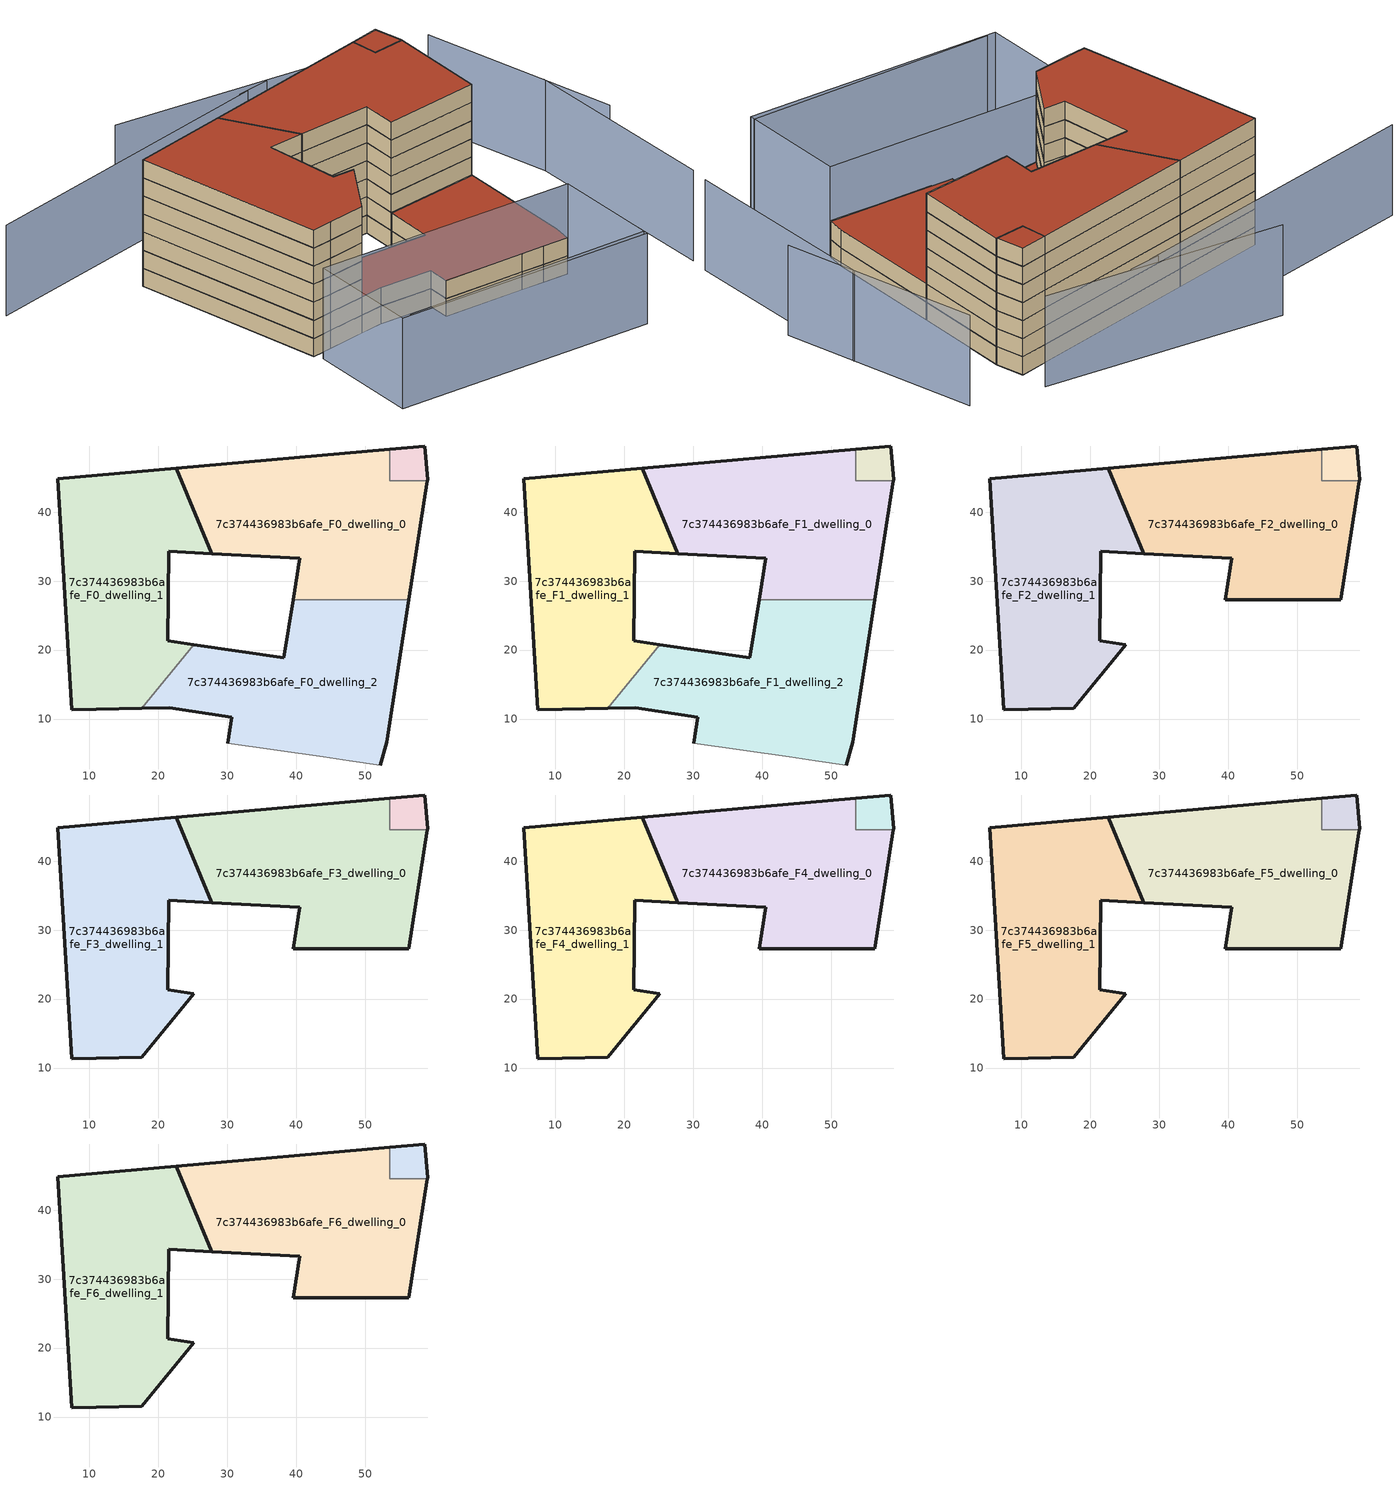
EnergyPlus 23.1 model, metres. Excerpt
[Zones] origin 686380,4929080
7c374436983b6afe_F0_dwelling_0
 floor ground (EU_floor_Construction): 56.36,27.32 59.04,44.55 53.58,44.55 53.58,49.16 22.61,46.4 27.75,34 40.54,33.33 39.56,27.32 z0
 wall outside (EU_wall_Construction): 59.04,44.55 56.36,27.32 / 39.56,27.32 40.54,33.33 27.75,34 22.61,46.4 53.58,49.16 z0:3
 wall to 7c374436983b6afe_F0_circulation (EU_wall_Construction): 53.58,49.16 53.58,44.55 59.04,44.55 z0:3
 wall to 7c374436983b6afe_F0_dwelling_2 (EU_wall_Construction): 56.36,27.32 39.56,27.32 z0:3
7c374436983b6afe_F0_dwelling_1
 floor ground (EU_floor_Construction): 25.14,20.78 21.41,21.32 21.54,34.33 27.75,34 22.61,46.4 5.45,44.88 7.44,11.37 10.98,11.44 17.59,11.58 z0
 wall outside (EU_wall_Construction): 17.59,11.58 10.98,11.44 7.44,11.37 5.45,44.88 22.61,46.4 27.75,34 21.54,34.33 21.41,21.32 25.14,20.78 z0:3
 wall to 7c374436983b6afe_F0_dwelling_2 (EU_wall_Construction): 25.14,20.78 17.59,11.58 z0:3
7c374436983b6afe_F0_dwelling_2
 floor ground (EU_floor_Construction): 52.19,3.33 53.14,6.61 56.36,27.32 39.56,27.32 38.19,18.89 25.14,20.78 17.59,11.58 21.62,11.66 30.65,10.25 30.06,6.5 43.93,4.51 47.74,3.97 z0
 wall outside (EU_wall_Construction): 25.14,20.78 38.19,18.89 39.56,27.32 / 56.36,27.32 53.14,6.61 52.19,3.33 / 30.06,6.5 30.65,10.25 21.62,11.66 17.59,11.58 z0:3
 wall adiabatic (EU_wall_Construction): 52.19,3.33 47.74,3.97 43.93,4.51 30.06,6.5 z0:3
7c374436983b6afe_F0_circulation
 floor ground (EU_floor_Construction): 59.04,44.55 59.07,44.71 58.64,49.61 53.58,49.16 53.58,44.55 z0
 wall outside (EU_wall_Construction): 53.58,49.16 58.64,49.61 59.07,44.71 59.04,44.55 z0:3
7c374436983b6afe_F1_dwelling_0
 floor to 7c374436983b6afe_F0_dwelling_0 (EU_floor_Construction): 56.36,27.32 59.04,44.55 53.58,44.55 53.58,49.16 22.61,46.4 27.75,34 40.54,33.33 39.56,27.32 z3
 wall outside (EU_wall_Construction): 59.04,44.55 56.36,27.32 / 39.56,27.32 40.54,33.33 27.75,34 22.61,46.4 53.58,49.16 z3:6
 wall to 7c374436983b6afe_F1_circulation (EU_wall_Construction): 53.58,49.16 53.58,44.55 59.04,44.55 z3:6
 wall to 7c374436983b6afe_F1_dwelling_2 (EU_wall_Construction): 56.36,27.32 39.56,27.32 z3:6
7c374436983b6afe_F1_dwelling_1
 floor to 7c374436983b6afe_F0_dwelling_1 (EU_floor_Construction): 25.14,20.78 21.41,21.32 21.54,34.33 27.75,34 22.61,46.4 5.45,44.88 7.44,11.37 10.98,11.44 17.59,11.58 z3
 wall outside (EU_wall_Construction): 17.59,11.58 10.98,11.44 7.44,11.37 5.45,44.88 22.61,46.4 27.75,34 21.54,34.33 21.41,21.32 25.14,20.78 z3:6
 wall to 7c374436983b6afe_F1_dwelling_2 (EU_wall_Construction): 25.14,20.78 17.59,11.58 z3:6
7c374436983b6afe_F1_dwelling_2
 floor to 7c374436983b6afe_F0_dwelling_2 (EU_floor_Construction): 52.19,3.33 53.14,6.61 56.36,27.32 39.56,27.32 38.19,18.89 25.14,20.78 17.59,11.58 21.62,11.66 30.65,10.25 30.06,6.5 43.93,4.51 47.74,3.97 z3
 wall outside (EU_wall_Construction): 25.14,20.78 38.19,18.89 39.56,27.32 / 56.36,27.32 53.14,6.61 52.19,3.33 / 30.06,6.5 30.65,10.25 21.62,11.66 17.59,11.58 z3:6
 wall adiabatic (EU_wall_Construction): 52.19,3.33 47.74,3.97 43.93,4.51 30.06,6.5 z3:6
 roof outside (EU_roof_Construction): 56.36,27.32 53.14,6.61 52.19,3.33 47.74,3.97 43.93,4.51 30.06,6.5 30.65,10.25 21.62,11.66 17.59,11.58 25.14,20.78 38.19,18.89 39.56,27.32 z6
7c374436983b6afe_F1_circulation
 floor to 7c374436983b6afe_F0_circulation (EU_floor_Construction): 59.04,44.55 59.07,44.71 58.64,49.61 53.58,49.16 53.58,44.55 z3
 wall outside (EU_wall_Construction): 53.58,49.16 58.64,49.61 59.07,44.71 59.04,44.55 z3:6
7c374436983b6afe_F2_dwelling_0
 floor to 7c374436983b6afe_F1_dwelling_0 (EU_floor_Construction): 56.36,27.32 59.04,44.55 53.58,44.55 53.58,49.16 22.61,46.4 27.75,34 40.54,33.33 39.56,27.32 z6
 wall outside (EU_wall_Construction): 59.04,44.55 56.36,27.32 39.56,27.32 40.54,33.33 27.75,34 22.61,46.4 53.58,49.16 z6:9
 wall to 7c374436983b6afe_F2_circulation (EU_wall_Construction): 53.58,49.16 53.58,44.55 59.04,44.55 z6:9
7c374436983b6afe_F2_dwelling_1
 floor to 7c374436983b6afe_F1_dwelling_1 (EU_floor_Construction): 25.14,20.78 21.41,21.32 21.54,34.33 27.75,34 22.61,46.4 5.45,44.88 7.44,11.37 10.98,11.44 17.59,11.58 z6
 wall outside (EU_wall_Construction): 7.44,11.37 5.45,44.88 22.61,46.4 27.75,34 21.54,34.33 21.41,21.32 25.14,20.78 17.59,11.58 10.98,11.44 7.44,11.37 z6:9
7c374436983b6afe_F2_circulation
 floor to 7c374436983b6afe_F1_circulation (EU_floor_Construction): 59.04,44.55 59.07,44.71 58.64,49.61 53.58,49.16 53.58,44.55 z6
 wall outside (EU_wall_Construction): 53.58,49.16 58.64,49.61 59.07,44.71 59.04,44.55 z6:9
7c374436983b6afe_F3_dwelling_0
 floor to 7c374436983b6afe_F2_dwelling_0 (EU_floor_Construction): 56.36,27.32 59.04,44.55 53.58,44.55 53.58,49.16 22.61,46.4 27.75,34 40.54,33.33 39.56,27.32 z9
 wall outside (EU_wall_Construction): 59.04,44.55 56.36,27.32 39.56,27.32 40.54,33.33 27.75,34 22.61,46.4 53.58,49.16 z9:12
 wall to 7c374436983b6afe_F3_circulation (EU_wall_Construction): 53.58,49.16 53.58,44.55 59.04,44.55 z9:12
7c374436983b6afe_F3_dwelling_1
 floor to 7c374436983b6afe_F2_dwelling_1 (EU_floor_Construction): 25.14,20.78 21.41,21.32 21.54,34.33 27.75,34 22.61,46.4 5.45,44.88 7.44,11.37 10.98,11.44 17.59,11.58 z9
 wall outside (EU_wall_Construction): 7.44,11.37 5.45,44.88 22.61,46.4 27.75,34 21.54,34.33 21.41,21.32 25.14,20.78 17.59,11.58 10.98,11.44 7.44,11.37 z9:12
7c374436983b6afe_F3_circulation
 floor to 7c374436983b6afe_F2_circulation (EU_floor_Construction): 59.04,44.55 59.07,44.71 58.64,49.61 53.58,49.16 53.58,44.55 z9
 wall outside (EU_wall_Construction): 53.58,49.16 58.64,49.61 59.07,44.71 59.04,44.55 z9:12
7c374436983b6afe_F4_dwelling_0
 floor to 7c374436983b6afe_F3_dwelling_0 (EU_floor_Construction): 56.36,27.32 59.04,44.55 53.58,44.55 53.58,49.16 22.61,46.4 27.75,34 40.54,33.33 39.56,27.32 z12
 wall outside (EU_wall_Construction): 59.04,44.55 56.36,27.32 39.56,27.32 40.54,33.33 27.75,34 22.61,46.4 53.58,49.16 z12:15
 wall to 7c374436983b6afe_F4_circulation (EU_wall_Construction): 53.58,49.16 53.58,44.55 59.04,44.55 z12:15
7c374436983b6afe_F4_dwelling_1
 floor to 7c374436983b6afe_F3_dwelling_1 (EU_floor_Construction): 25.14,20.78 21.41,21.32 21.54,34.33 27.75,34 22.61,46.4 5.45,44.88 7.44,11.37 10.98,11.44 17.59,11.58 z12
 wall outside (EU_wall_Construction): 7.44,11.37 5.45,44.88 22.61,46.4 27.75,34 21.54,34.33 21.41,21.32 25.14,20.78 17.59,11.58 10.98,11.44 7.44,11.37 z12:15
7c374436983b6afe_F4_circulation
 floor to 7c374436983b6afe_F3_circulation (EU_floor_Construction): 59.04,44.55 59.07,44.71 58.64,49.61 53.58,49.16 53.58,44.55 z12
 wall outside (EU_wall_Construction): 53.58,49.16 58.64,49.61 59.07,44.71 59.04,44.55 z12:15
7c374436983b6afe_F5_dwelling_0
 floor to 7c374436983b6afe_F4_dwelling_0 (EU_floor_Construction): 56.36,27.32 59.04,44.55 53.58,44.55 53.58,49.16 22.61,46.4 27.75,34 40.54,33.33 39.56,27.32 z15
 wall outside (EU_wall_Construction): 59.04,44.55 56.36,27.32 39.56,27.32 40.54,33.33 27.75,34 22.61,46.4 53.58,49.16 z15:18
 wall to 7c374436983b6afe_F5_circulation (EU_wall_Construction): 53.58,49.16 53.58,44.55 59.04,44.55 z15:18
7c374436983b6afe_F5_dwelling_1
 floor to 7c374436983b6afe_F4_dwelling_1 (EU_floor_Construction): 25.14,20.78 21.41,21.32 21.54,34.33 27.75,34 22.61,46.4 5.45,44.88 7.44,11.37 10.98,11.44 17.59,11.58 z15
 wall outside (EU_wall_Construction): 7.44,11.37 5.45,44.88 22.61,46.4 27.75,34 21.54,34.33 21.41,21.32 25.14,20.78 17.59,11.58 10.98,11.44 7.44,11.37 z15:18
7c374436983b6afe_F5_circulation
 floor to 7c374436983b6afe_F4_circulation (EU_floor_Construction): 59.04,44.55 59.07,44.71 58.64,49.61 53.58,49.16 53.58,44.55 z15
 wall outside (EU_wall_Construction): 53.58,49.16 58.64,49.61 59.07,44.71 59.04,44.55 z15:18
7c374436983b6afe_F6_dwelling_0
 floor to 7c374436983b6afe_F5_dwelling_0 (EU_floor_Construction): 56.36,27.32 59.04,44.55 53.58,44.55 53.58,49.16 22.61,46.4 27.75,34 40.54,33.33 39.56,27.32 z18
 wall outside (EU_wall_Construction): 59.04,44.55 56.36,27.32 39.56,27.32 40.54,33.33 27.75,34 22.61,46.4 53.58,49.16 z18:21
 wall to 7c374436983b6afe_F6_circulation (EU_wall_Construction): 53.58,49.16 53.58,44.55 59.04,44.55 z18:21
 roof outside (EU_roof_Construction): 59.04,44.55 56.36,27.32 39.56,27.32 40.54,33.33 27.75,34 22.61,46.4 53.58,49.16 53.58,44.55 z21
7c374436983b6afe_F6_dwelling_1
 floor to 7c374436983b6afe_F5_dwelling_1 (EU_floor_Construction): 25.14,20.78 21.41,21.32 21.54,34.33 27.75,34 22.61,46.4 5.45,44.88 7.44,11.37 10.98,11.44 17.59,11.58 z18
 wall outside (EU_wall_Construction): 7.44,11.37 5.45,44.88 22.61,46.4 27.75,34 21.54,34.33 21.41,21.32 25.14,20.78 17.59,11.58 10.98,11.44 7.44,11.37 z18:21
 roof outside (EU_roof_Construction): 22.61,46.4 27.75,34 21.54,34.33 21.41,21.32 25.14,20.78 17.59,11.58 10.98,11.44 7.44,11.37 5.45,44.88 z21
7c374436983b6afe_F6_circulation
 floor to 7c374436983b6afe_F5_circulation (EU_floor_Construction): 59.04,44.55 59.07,44.71 58.64,49.61 53.58,49.16 53.58,44.55 z18
 wall outside (EU_wall_Construction): 53.58,49.16 58.64,49.61 59.07,44.71 59.04,44.55 z18:21
 roof outside (EU_roof_Construction): 58.64,49.61 59.07,44.71 59.04,44.55 53.58,44.55 53.58,49.16 z21
shading: 6.63,-9.41 49.4,-15.18 / 68.08,-6.78 73.03,28.97 / 74.06,16.39 71,50.94 / 44.05,57.52 38.22,57.32 / 58.87,54.5 18.37,63.34 / 39.84,57.26 -15.3,52.5 / 52.19,3.33 49.28,-16.05 / 49.28,-16.05 5.03,-9.41 / 5.03,-9.41 7.94,9.97 / 7.94,9.97 52.19,3.33 z0:15
[Building]
EU S2 Campaign: North Axis=0; Terrain=City; Solar Distribution=FullExterior
[Site:Location]
Bologna: Latitude=44.5; Longitude=11.25; Time Zone=1; Elevation=37
[SizingPeriod:WeatherFileDays]
AnnualSizingPeriod: Begin Month=1; Begin Day of Month=1; End Month=12; End Day of Month=31; Day of Week for Start Day=Monday; Use Weather File Daylight Saving Period=No; Use Weather File Rain and Snow Indicators=No
[MATERIAL]
EU_InternalMass_Material: Roughness=MediumRough; Thickness=0.1; Conductivity=1; Density=1800; Specific Heat=900; Thermal Absorptance=0.9; Solar Absorptance=0.7; Visible Absorptance=0.7
[MATERIAL:NOMASS] Roughness=MediumRough; Thermal Absorptance=0.9; Solar Absorptance=0.7; Visible Absorptance=0.7
Name | Thermal Resistance
EU_wall_NoMass | 0.905828
EU_roof_NoMass | 0.37593
EU_floor_NoMass | 0.67114
[CONSTRUCTION]
EU_wall_Construction: EU_wall_NoMass
EU_roof_Construction: EU_roof_NoMass
EU_floor_Construction: EU_floor_NoMass
EU_InternalMass_Construction: EU_InternalMass_Material
[ZONE] Type=1; Multiplier=1; Ceiling Height=autocalculate; Floor Area=autocalculate; Part of Total Floor Area=Yes
Name | Volume
7c374436983b6afe_F0_dwelling_0; 7c374436983b6afe_F1_dwelling_0; 7c374436983b6afe_F2_dwelling_0; 7c374436983b6afe_F3_dwelling_0; 7c374436983b6afe_F4_dwelling_0; 7c374436983b6afe_F5_dwelling_0; 7c374436983b6afe_F6_dwelling_0 | 1680.59
7c374436983b6afe_F0_dwelling_1; 7c374436983b6afe_F1_dwelling_1; 7c374436983b6afe_F2_dwelling_1; 7c374436983b6afe_F3_dwelling_1; 7c374436983b6afe_F4_dwelling_1; 7c374436983b6afe_F5_dwelling_1; 7c374436983b6afe_F6_dwelling_1 | 1674.22
7c374436983b6afe_F0_dwelling_2; 7c374436983b6afe_F1_dwelling_2 | 1688.3
7c374436983b6afe_F0_circulation | 76.741
7c374436983b6afe_F1_circulation; 7c374436983b6afe_F2_circulation; 7c374436983b6afe_F3_circulation; 7c374436983b6afe_F4_circulation; 7c374436983b6afe_F5_circulation; 7c374436983b6afe_F6_circulation | 76.7388
[INTERNALMASS] Construction=EU_InternalMass_Construction
Name | Zone or ZoneList | Surface Area
7c374436983b6afe_F0_dwelling_0_EU_InternalMass | 7c374436983b6afe_F0_dwelling_0 | 560.203
7c374436983b6afe_F0_dwelling_1_EU_InternalMass | 7c374436983b6afe_F0_dwelling_1 | 558.073
7c374436983b6afe_F0_dwelling_2_EU_InternalMass | 7c374436983b6afe_F0_dwelling_2 | 562.761
7c374436983b6afe_F1_dwelling_0_EU_InternalMass | 7c374436983b6afe_F1_dwelling_0 | 560.203
7c374436983b6afe_F1_dwelling_1_EU_InternalMass | 7c374436983b6afe_F1_dwelling_1 | 558.073
7c374436983b6afe_F1_dwelling_2_EU_InternalMass | 7c374436983b6afe_F1_dwelling_2 | 562.761
7c374436983b6afe_F2_dwelling_0_EU_InternalMass | 7c374436983b6afe_F2_dwelling_0 | 776.496
7c374436983b6afe_F2_dwelling_1_EU_InternalMass | 7c374436983b6afe_F2_dwelling_1 | 776.496
7c374436983b6afe_F3_dwelling_0_EU_InternalMass | 7c374436983b6afe_F3_dwelling_0 | 776.496
7c374436983b6afe_F3_dwelling_1_EU_InternalMass | 7c374436983b6afe_F3_dwelling_1 | 776.496
7c374436983b6afe_F4_dwelling_0_EU_InternalMass | 7c374436983b6afe_F4_dwelling_0 | 776.496
7c374436983b6afe_F4_dwelling_1_EU_InternalMass | 7c374436983b6afe_F4_dwelling_1 | 776.496
7c374436983b6afe_F5_dwelling_0_EU_InternalMass | 7c374436983b6afe_F5_dwelling_0 | 776.496
7c374436983b6afe_F5_dwelling_1_EU_InternalMass | 7c374436983b6afe_F5_dwelling_1 | 776.496
7c374436983b6afe_F6_dwelling_0_EU_InternalMass | 7c374436983b6afe_F6_dwelling_0 | 776.496
7c374436983b6afe_F6_dwelling_1_EU_InternalMass | 7c374436983b6afe_F6_dwelling_1 | 776.496
[OTHEREQUIPMENT] Fuel Type=Electricity; Design Level Calculation Method=Watts/Area; Power per Zone Floor Area=1; Fraction Latent=0; Fraction Radiant=0; Fraction Lost=0; Carbon Dioxide Generation Rate=0; EndUse Subcategory=EU_Step8_InternalGains
Name | Zone or ZoneList or Space or SpaceList | Schedule
EU_Step8_InternalGain_7c374436983b6afe_F0_dwelling_0_f000 | 7c374436983b6afe_F0_dwelling_0 | EU_Step8_GainSchedule_7c374436983b6afe_F0_dwelling_0_f000
EU_Step8_InternalGain_7c374436983b6afe_F0_dwelling_1_f000 | 7c374436983b6afe_F0_dwelling_1 | EU_Step8_GainSchedule_7c374436983b6afe_F0_dwelling_1_f000
EU_Step8_InternalGain_7c374436983b6afe_F0_dwelling_2_f000 | 7c374436983b6afe_F0_dwelling_2 | EU_Step8_GainSchedule_7c374436983b6afe_F0_dwelling_2_f000
EU_Step8_InternalGain_7c374436983b6afe_F1_dwelling_0_f000 | 7c374436983b6afe_F1_dwelling_0 | EU_Step8_GainSchedule_7c374436983b6afe_F1_dwelling_0_f000
EU_Step8_InternalGain_7c374436983b6afe_F1_dwelling_1_f000 | 7c374436983b6afe_F1_dwelling_1 | EU_Step8_GainSchedule_7c374436983b6afe_F1_dwelling_1_f000
EU_Step8_InternalGain_7c374436983b6afe_F1_dwelling_2_f000 | 7c374436983b6afe_F1_dwelling_2 | EU_Step8_GainSchedule_7c374436983b6afe_F1_dwelling_2_f000
EU_Step8_InternalGain_7c374436983b6afe_F2_dwelling_0_f000 | 7c374436983b6afe_F2_dwelling_0 | EU_Step8_GainSchedule_7c374436983b6afe_F2_dwelling_0_f000
EU_Step8_InternalGain_7c374436983b6afe_F2_dwelling_1_f000 | 7c374436983b6afe_F2_dwelling_1 | EU_Step8_GainSchedule_7c374436983b6afe_F2_dwelling_1_f000
EU_Step8_InternalGain_7c374436983b6afe_F3_dwelling_0_f000 | 7c374436983b6afe_F3_dwelling_0 | EU_Step8_GainSchedule_7c374436983b6afe_F3_dwelling_0_f000
EU_Step8_InternalGain_7c374436983b6afe_F3_dwelling_1_f000 | 7c374436983b6afe_F3_dwelling_1 | EU_Step8_GainSchedule_7c374436983b6afe_F3_dwelling_1_f000
EU_Step8_InternalGain_7c374436983b6afe_F4_dwelling_0_f000 | 7c374436983b6afe_F4_dwelling_0 | EU_Step8_GainSchedule_7c374436983b6afe_F4_dwelling_0_f000
EU_Step8_InternalGain_7c374436983b6afe_F4_dwelling_1_f000 | 7c374436983b6afe_F4_dwelling_1 | EU_Step8_GainSchedule_7c374436983b6afe_F4_dwelling_1_f000
EU_Step8_InternalGain_7c374436983b6afe_F5_dwelling_0_f000 | 7c374436983b6afe_F5_dwelling_0 | EU_Step8_GainSchedule_7c374436983b6afe_F5_dwelling_0_f000
EU_Step8_InternalGain_7c374436983b6afe_F5_dwelling_1_f000 | 7c374436983b6afe_F5_dwelling_1 | EU_Step8_GainSchedule_7c374436983b6afe_F5_dwelling_1_f000
EU_Step8_InternalGain_7c374436983b6afe_F6_dwelling_0_f000 | 7c374436983b6afe_F6_dwelling_0 | EU_Step8_GainSchedule_7c374436983b6afe_F6_dwelling_0_f000
EU_Step8_InternalGain_7c374436983b6afe_F6_dwelling_1_f000 | 7c374436983b6afe_F6_dwelling_1 | EU_Step8_GainSchedule_7c374436983b6afe_F6_dwelling_1_f000
[ZONEINFILTRATION:DESIGNFLOWRATE] Schedule=EU_AlwaysOn; Design Flow Rate Calculation Method=Flow/Area; Flow Rate per Floor Area=0.0005; Constant Term Coefficient=1; Temperature Term Coefficient=0; Velocity Term Coefficient=0; Velocity Squared Term Coefficient=0
Name | Zone or ZoneList or Space or SpaceList
EU_Circulation_Infiltration_7c374436983b6afe_F0_circulation | 7c374436983b6afe_F0_circulation
EU_Circulation_Infiltration_7c374436983b6afe_F1_circulation | 7c374436983b6afe_F1_circulation
EU_Circulation_Infiltration_7c374436983b6afe_F2_circulation | 7c374436983b6afe_F2_circulation
EU_Circulation_Infiltration_7c374436983b6afe_F3_circulation | 7c374436983b6afe_F3_circulation
EU_Circulation_Infiltration_7c374436983b6afe_F4_circulation | 7c374436983b6afe_F4_circulation
EU_Circulation_Infiltration_7c374436983b6afe_F5_circulation | 7c374436983b6afe_F5_circulation
EU_Circulation_Infiltration_7c374436983b6afe_F6_circulation | 7c374436983b6afe_F6_circulation
[ZONEVENTILATION:DESIGNFLOWRATE] Schedule=EU_AlwaysOn; Design Flow Rate Calculation Method=AirChanges/Hour; Air Changes per Hour=0.73129; Ventilation Type=Natural; Fan Pressure Rise=0; Fan Total Efficiency=1; Constant Term Coefficient=1; Temperature Term Coefficient=0; Velocity Term Coefficient=0; Velocity Squared Term Coefficient=0; Minimum Indoor Temperature=-100; Maximum Indoor Temperature=100; Delta Temperature=-100; Minimum Outdoor Temperature=-100; Maximum Outdoor Temperature=100; Maximum Wind Speed=40
Name | Zone or ZoneList or Space or SpaceList
EU_ConstantAir_7c374436983b6afe_F0_dwelling_0 | 7c374436983b6afe_F0_dwelling_0
EU_ConstantAir_7c374436983b6afe_F0_dwelling_1 | 7c374436983b6afe_F0_dwelling_1
EU_ConstantAir_7c374436983b6afe_F0_dwelling_2 | 7c374436983b6afe_F0_dwelling_2
EU_ConstantAir_7c374436983b6afe_F1_dwelling_0 | 7c374436983b6afe_F1_dwelling_0
EU_ConstantAir_7c374436983b6afe_F1_dwelling_1 | 7c374436983b6afe_F1_dwelling_1
EU_ConstantAir_7c374436983b6afe_F1_dwelling_2 | 7c374436983b6afe_F1_dwelling_2
EU_ConstantAir_7c374436983b6afe_F2_dwelling_0 | 7c374436983b6afe_F2_dwelling_0
EU_ConstantAir_7c374436983b6afe_F2_dwelling_1 | 7c374436983b6afe_F2_dwelling_1
EU_ConstantAir_7c374436983b6afe_F3_dwelling_0 | 7c374436983b6afe_F3_dwelling_0
EU_ConstantAir_7c374436983b6afe_F3_dwelling_1 | 7c374436983b6afe_F3_dwelling_1
EU_ConstantAir_7c374436983b6afe_F4_dwelling_0 | 7c374436983b6afe_F4_dwelling_0
EU_ConstantAir_7c374436983b6afe_F4_dwelling_1 | 7c374436983b6afe_F4_dwelling_1
EU_ConstantAir_7c374436983b6afe_F5_dwelling_0 | 7c374436983b6afe_F5_dwelling_0
EU_ConstantAir_7c374436983b6afe_F5_dwelling_1 | 7c374436983b6afe_F5_dwelling_1
EU_ConstantAir_7c374436983b6afe_F6_dwelling_0 | 7c374436983b6afe_F6_dwelling_0
EU_ConstantAir_7c374436983b6afe_F6_dwelling_1 | 7c374436983b6afe_F6_dwelling_1
[HVACTEMPLATE:THERMOSTAT] Constant Heating Setpoint=20; Constant Cooling Setpoint=50
EU_HeatOnly_7c374436983b6afe_F0_dwelling_0; EU_HeatOnly_7c374436983b6afe_F0_dwelling_1; EU_HeatOnly_7c374436983b6afe_F0_dwelling_2; EU_HeatOnly_7c374436983b6afe_F1_dwelling_0; EU_HeatOnly_7c374436983b6afe_F1_dwelling_1; EU_HeatOnly_7c374436983b6afe_F1_dwelling_2; EU_HeatOnly_7c374436983b6afe_F2_dwelling_0; EU_HeatOnly_7c374436983b6afe_F2_dwelling_1; EU_HeatOnly_7c374436983b6afe_F3_dwelling_0; EU_HeatOnly_7c374436983b6afe_F3_dwelling_1; EU_HeatOnly_7c374436983b6afe_F4_dwelling_0; EU_HeatOnly_7c374436983b6afe_F4_dwelling_1; EU_HeatOnly_7c374436983b6afe_F5_dwelling_0; EU_HeatOnly_7c374436983b6afe_F5_dwelling_1; EU_HeatOnly_7c374436983b6afe_F6_dwelling_0; EU_HeatOnly_7c374436983b6afe_F6_dwelling_1
[HVACTEMPLATE:ZONE:IDEALLOADSAIRSYSTEM] System Availability Schedule=EU_AlwaysOn; Maximum Heating Supply Air Temperature=50; Minimum Cooling Supply Air Temperature=13; Maximum Heating Supply Air Humidity Ratio=0.0156; Minimum Cooling Supply Air Humidity Ratio=0.0077; Heating Limit=NoLimit; Cooling Limit=NoLimit; Heating Availability Schedule=EU_AlwaysOn; Cooling Availability Schedule=EU_CoolingOff; Dehumidification Control Type=ConstantSensibleHeatRatio; Cooling Sensible Heat Ratio=0.7; Dehumidification Setpoint=60; Humidification Control Type=None; Humidification Setpoint=30; Outdoor Air Method=None; Outdoor Air Flow Rate per Person=0.00944; Outdoor Air Flow Rate per Zone Floor Area=0; Outdoor Air Flow Rate per Zone=0; Demand Controlled Ventilation Type=None; Outdoor Air Economizer Type=NoEconomizer; Heat Recovery Type=None; Sensible Heat Recovery Effectiveness=0.7; Latent Heat Recovery Effectiveness=0.65
Name | Template Thermostat
7c374436983b6afe_F0_dwelling_0 | EU_HeatOnly_7c374436983b6afe_F0_dwelling_0
7c374436983b6afe_F0_dwelling_1 | EU_HeatOnly_7c374436983b6afe_F0_dwelling_1
7c374436983b6afe_F0_dwelling_2 | EU_HeatOnly_7c374436983b6afe_F0_dwelling_2
7c374436983b6afe_F1_dwelling_0 | EU_HeatOnly_7c374436983b6afe_F1_dwelling_0
7c374436983b6afe_F1_dwelling_1 | EU_HeatOnly_7c374436983b6afe_F1_dwelling_1
7c374436983b6afe_F1_dwelling_2 | EU_HeatOnly_7c374436983b6afe_F1_dwelling_2
7c374436983b6afe_F2_dwelling_0 | EU_HeatOnly_7c374436983b6afe_F2_dwelling_0
7c374436983b6afe_F2_dwelling_1 | EU_HeatOnly_7c374436983b6afe_F2_dwelling_1
7c374436983b6afe_F3_dwelling_0 | EU_HeatOnly_7c374436983b6afe_F3_dwelling_0
7c374436983b6afe_F3_dwelling_1 | EU_HeatOnly_7c374436983b6afe_F3_dwelling_1
7c374436983b6afe_F4_dwelling_0 | EU_HeatOnly_7c374436983b6afe_F4_dwelling_0
7c374436983b6afe_F4_dwelling_1 | EU_HeatOnly_7c374436983b6afe_F4_dwelling_1
7c374436983b6afe_F5_dwelling_0 | EU_HeatOnly_7c374436983b6afe_F5_dwelling_0
7c374436983b6afe_F5_dwelling_1 | EU_HeatOnly_7c374436983b6afe_F5_dwelling_1
7c374436983b6afe_F6_dwelling_0 | EU_HeatOnly_7c374436983b6afe_F6_dwelling_0
7c374436983b6afe_F6_dwelling_1 | EU_HeatOnly_7c374436983b6afe_F6_dwelling_1
[SIZING:ZONE] Zone Cooling Design Supply Air Temperature Input Method=SupplyAirTemperature; Zone Cooling Design Supply Air Temperature=13; Zone Heating Design Supply Air Temperature Input Method=SupplyAirTemperature; Zone Heating Design Supply Air Temperature=50; Zone Cooling Design Supply Air Humidity Ratio=0.008; Zone Heating Design Supply Air Humidity Ratio=0.008; Cooling Design Air Flow Method=DesignDay; Cooling Design Air Flow Rate=0; Cooling Minimum Air Flow per Zone Floor Area=0.000762; Cooling Minimum Air Flow=0; Cooling Minimum Air Flow Fraction=0.2; Heating Design Air Flow Method=DesignDay; Heating Design Air Flow Rate=0; Heating Maximum Air Flow per Zone Floor Area=0.002032; Heating Maximum Air Flow=0.141576; Heating Maximum Air Flow Fraction=0.3; Account for Dedicated Outdoor Air System=No; Dedicated Outdoor Air System Control Strategy=NeutralSupplyAir; Dedicated Outdoor Air Low Setpoint Temperature for Design=autosize; Dedicated Outdoor Air High Setpoint Temperature for Design=autosize; Zone Load Sizing Method=Sensible Load Only No Latent Load; Zone Latent Cooling Design Supply Air Humidity Ratio Input Method=HumidityRatioDifference; Zone Cooling Design Supply Air Humidity Ratio Difference=0.005; Zone Latent Heating Design Supply Air Humidity Ratio Input Method=HumidityRatioDifference; Zone Humidification Design Supply Air Humidity Ratio Difference=0.005
7c374436983b6afe_F0_dwelling_0; 7c374436983b6afe_F0_dwelling_1; 7c374436983b6afe_F0_dwelling_2; 7c374436983b6afe_F1_dwelling_0; 7c374436983b6afe_F1_dwelling_1; 7c374436983b6afe_F1_dwelling_2; 7c374436983b6afe_F2_dwelling_0; 7c374436983b6afe_F2_dwelling_1; 7c374436983b6afe_F3_dwelling_0; 7c374436983b6afe_F3_dwelling_1; 7c374436983b6afe_F4_dwelling_0; 7c374436983b6afe_F4_dwelling_1; 7c374436983b6afe_F5_dwelling_0; 7c374436983b6afe_F5_dwelling_1; 7c374436983b6afe_F6_dwelling_0; 7c374436983b6afe_F6_dwelling_1
[SCHEDULE:CONSTANT]
Name | Hourly Value
EU_AlwaysOn | 1
EU_CoolingOff | 0
[SCHEDULE:FILE] Column Number=1; Rows to Skip at Top=0; Number of Hours of Data=8760; Column Separator=Comma; Interpolate to Timestep=No; Minutes per Item=60; Adjust Schedule for Daylight Savings=Yes
Name | File
EU_Step8_GainSchedule_7c374436983b6afe_F0_dwelling_0_f000 | ../../schedules/7c374436983b6afe/7c374436983b6afe_F0_dwelling_0_f000_gain.csv
EU_Step8_GainSchedule_7c374436983b6afe_F0_dwelling_1_f000 | ../../schedules/7c374436983b6afe/7c374436983b6afe_F0_dwelling_1_f000_gain.csv
EU_Step8_GainSchedule_7c374436983b6afe_F0_dwelling_2_f000 | ../../schedules/7c374436983b6afe/7c374436983b6afe_F0_dwelling_2_f000_gain.csv
EU_Step8_GainSchedule_7c374436983b6afe_F1_dwelling_0_f000 | ../../schedules/7c374436983b6afe/7c374436983b6afe_F1_dwelling_0_f000_gain.csv
EU_Step8_GainSchedule_7c374436983b6afe_F1_dwelling_1_f000 | ../../schedules/7c374436983b6afe/7c374436983b6afe_F1_dwelling_1_f000_gain.csv
EU_Step8_GainSchedule_7c374436983b6afe_F1_dwelling_2_f000 | ../../schedules/7c374436983b6afe/7c374436983b6afe_F1_dwelling_2_f000_gain.csv
EU_Step8_GainSchedule_7c374436983b6afe_F2_dwelling_0_f000 | ../../schedules/7c374436983b6afe/7c374436983b6afe_F2_dwelling_0_f000_gain.csv
EU_Step8_GainSchedule_7c374436983b6afe_F2_dwelling_1_f000 | ../../schedules/7c374436983b6afe/7c374436983b6afe_F2_dwelling_1_f000_gain.csv
EU_Step8_GainSchedule_7c374436983b6afe_F3_dwelling_0_f000 | ../../schedules/7c374436983b6afe/7c374436983b6afe_F3_dwelling_0_f000_gain.csv
EU_Step8_GainSchedule_7c374436983b6afe_F3_dwelling_1_f000 | ../../schedules/7c374436983b6afe/7c374436983b6afe_F3_dwelling_1_f000_gain.csv
EU_Step8_GainSchedule_7c374436983b6afe_F4_dwelling_0_f000 | ../../schedules/7c374436983b6afe/7c374436983b6afe_F4_dwelling_0_f000_gain.csv
EU_Step8_GainSchedule_7c374436983b6afe_F4_dwelling_1_f000 | ../../schedules/7c374436983b6afe/7c374436983b6afe_F4_dwelling_1_f000_gain.csv
EU_Step8_GainSchedule_7c374436983b6afe_F5_dwelling_0_f000 | ../../schedules/7c374436983b6afe/7c374436983b6afe_F5_dwelling_0_f000_gain.csv
EU_Step8_GainSchedule_7c374436983b6afe_F5_dwelling_1_f000 | ../../schedules/7c374436983b6afe/7c374436983b6afe_F5_dwelling_1_f000_gain.csv
EU_Step8_GainSchedule_7c374436983b6afe_F6_dwelling_0_f000 | ../../schedules/7c374436983b6afe/7c374436983b6afe_F6_dwelling_0_f000_gain.csv
EU_Step8_GainSchedule_7c374436983b6afe_F6_dwelling_1_f000 | ../../schedules/7c374436983b6afe/7c374436983b6afe_F6_dwelling_1_f000_gain.csv
